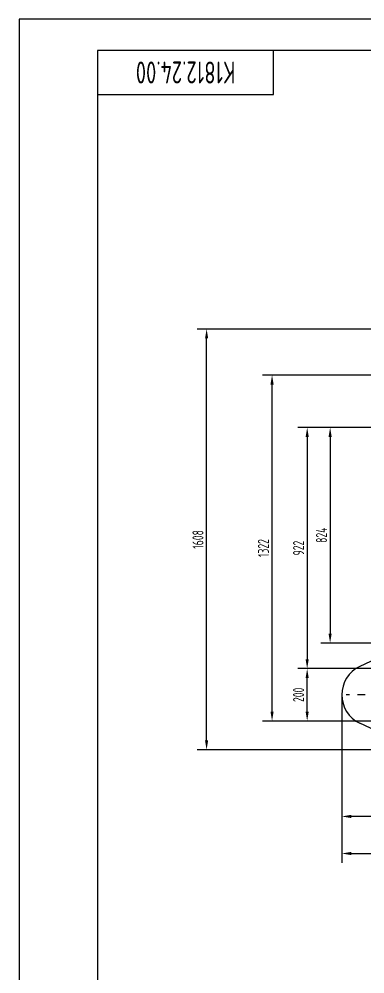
# Model space of a CAD drawing. Header units: millimetres. Extents: x 0 to 10092, y -2165 to 7128.
# Drawn here: x 0 to 1321, y 3479 to 7128 of the extents above; entities that cross this region are included whole.
import ezdxf
from ezdxf.enums import TextEntityAlignment as Align

# ---------------------------------------------------------------- set-up
doc = ezdxf.new("R2010")
doc.units = ezdxf.units.MM
doc.header["$LTSCALE"] = 120
doc.linetypes.add('G', pattern=[2, 1.25, -0.25, 0.25, -0.25])
for name, color, linetype in [('01', 7, 'Continuous'), ('02', 1, 'Continuous'), ('05', 4, 'G'), ('08', 1, 'Continuous'), ('11', 3, 'Continuous')]:
    doc.layers.add(name, color=color, linetype=linetype)
doc.styles.get("Standard").update_dxf_attribs({"font": 'isocp', "width": 0.707, "bigfont": 'intecad.shx'})

msp = doc.modelspace()

# ---------------------------------------------------------------- linework, layer by layer
at = {"layer": '01', "color": 7}
for p, q in [((972, 6840), (972, 7008)), ((300, 6840), (972, 6840)), ((1452.4, 4725.7), (1301.1, 4654.1)), ((1452.4, 4365.7), (1301.1, 4437.2))]:
    msp.add_line(p, q, dxfattribs=at)
for points in [[(9972, 7008), (300, 7008)], [(300, 7008), (300, 120)]]:
    msp.add_lwpolyline(points, dxfattribs=at)
msp.add_arc((1352.4, 4545.7), 120, 115.2997, 244.7003, dxfattribs=at)
at = {"layer": '02', "color": 7}
for points in [[(10092, 7128), (0, 7128)], [(0, 7128), (0, 0)]]:
    msp.add_lwpolyline(points, dxfattribs=at)
at = {"layer": '05', "color": 7, "linetype": 'G'}
msp.add_line((1502.4, 4545.7), (1249.6, 4545.7), dxfattribs=at)
at = {"layer": '08', "color": 7}
for p, q in [((1746.6, 5943.6), (680.2, 5943.6)), ((716.2, 4371.6), (716.2, 5907.6)), ((1678.8, 5767.6), (930.2, 5767.6)), ((966.2, 4481.7), (966.2, 5731.6)), ((1794.7, 5567.6), (1064.4, 5567.6)), ((1838.4, 5567.6), (1152, 5567.6)), ((1100.4, 5531.6), (1100.4, 4681.7)), ((1188, 5531.6), (1188, 4779.6)), ((1838.4, 4743.6), (1152, 4743.6)), ((1794.7, 4645.7), (1064.4, 4645.7)), ((1604.1, 4645.7), (1064.4, 4645.7)), ((1100.4, 4481.7), (1100.4, 4609.7)), ((1232.4, 4545.7), (1232.4, 3903.4)), ((1232.4, 4545.7), (1232.4, 4045)), ((1604.1, 4445.7), (930.2, 4445.7)), ((1604.1, 4445.7), (1064.4, 4445.7)), ((2668.4, 4335.6), (680.2, 4335.6)), ((1602.4, 4081), (1268.4, 4081)), ((1268.4, 3939.4), (3800.4, 3939.4))]:
    msp.add_line(p, q, dxfattribs=at)
for points in [[(710.2, 5907.6), (722.2, 5907.6), (716.2, 5943.6)], [(960.2, 5731.6), (972.2, 5731.6), (966.2, 5767.6)], [(1094.4, 5531.6), (1106.4, 5531.6), (1100.4, 5567.6)], [(1182, 5531.6), (1194, 5531.6), (1188, 5567.6)], [(1182, 4779.6), (1194, 4779.6), (1188, 4743.6)], [(1094.4, 4681.7), (1106.4, 4681.7), (1100.4, 4645.7)], [(1094.4, 4609.7), (1106.4, 4609.7), (1100.4, 4645.7)], [(960.2, 4481.7), (972.2, 4481.7), (966.2, 4445.7)], [(1094.4, 4481.7), (1106.4, 4481.7), (1100.4, 4445.7)], [(710.2, 4371.6), (722.2, 4371.6), (716.2, 4335.6)], [(1268.4, 4087), (1268.4, 4075), (1232.4, 4081)], [(1268.4, 3945.4), (1268.4, 3933.4), (1232.4, 3939.4)]]:
    msp.add_solid(points, dxfattribs=at)

# ---------------------------------------------------------------- texts
at = {"layer": '08', "color": 7, "char_height": 42, "attachment_point": 5, "rotation": 90}
for s, insert in [('824', (1155, 5155.6)), ('1608', (683.2, 5139.6)), ('1322', (933.2, 5106.6)), ('922', (1067.4, 5106.6)), ('200', (1067.4, 4545.7))]:
    msp.add_mtext(s, dxfattribs=dict(at, insert=insert))
at = {"layer": '11', "color": 7, "width": 0.690823}
msp.add_text('K1812.24.00', height=84, rotation=180, dxfattribs=at).set_placement((826.2, 6966), (445.8, 6966), align=Align.FIT)

doc.saveas('drawing.dxf')
